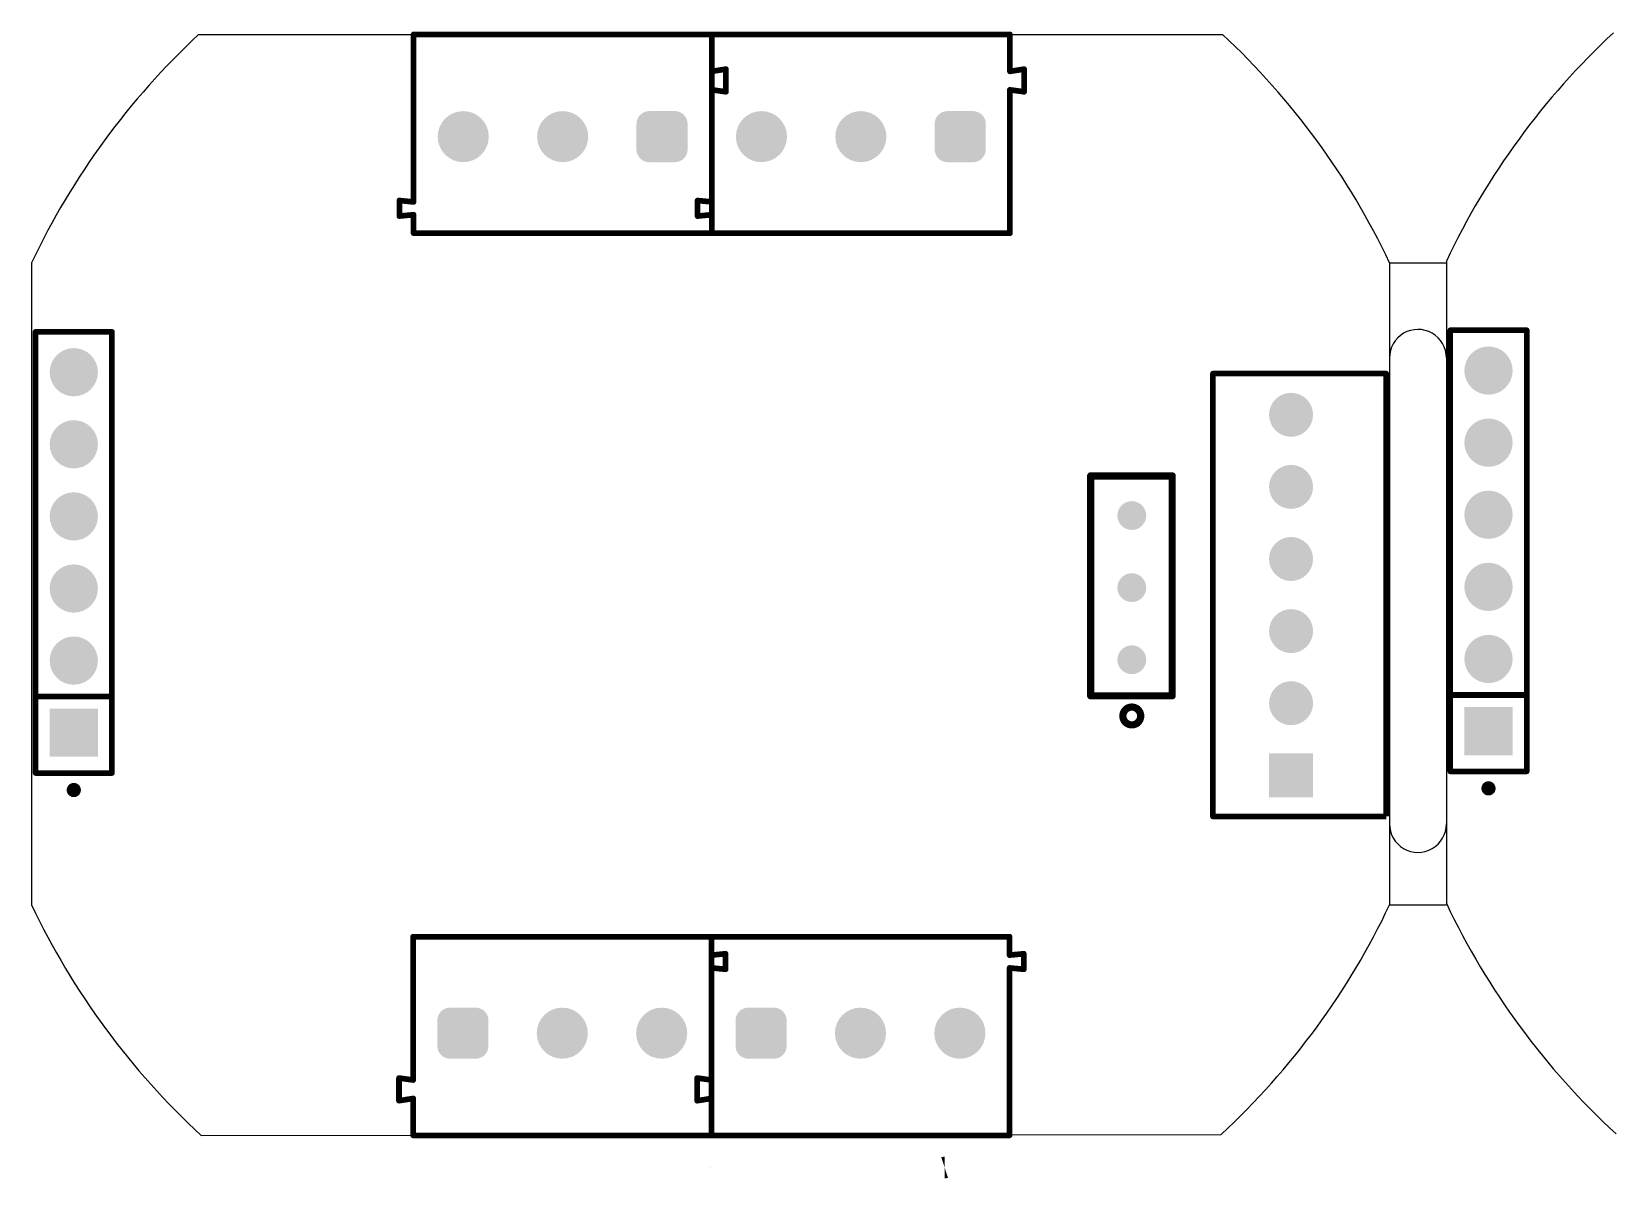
# Model space of a CAD drawing. Header units: millimetres. Extents: x 61.9 to 159.6, y 49.5 to 90.
# Drawn here: x 61.9 to 117.6, y 49.5 to 89.9 of the extents above; entities that cross this region are included whole.
import ezdxf

# ---------------------------------------------------------------- set-up
doc = ezdxf.new("R2010")
doc.units = ezdxf.units.MM
for name, color, linetype in [('BottomOverlay', 54, 'Continuous'), ('Mechanical1', 6, 'Continuous'), ('PadHoleLayer', 156, 'Continuous'), ('TopOverlay', 2, 'Continuous')]:
    doc.layers.add(name, color=color, linetype=linetype)

# ---------------------------------------------------------------- blocks, each defined once
blk = doc.blocks.new('3_2_54_C______________3')
at = {"layer": 'PadHoleLayer'}
h = blk.add_hatch(color=156, dxfattribs=at)
edge = h.paths.add_edge_path()
edge.add_arc((-3.302, 2.793999999999999), 0.508, 0, 360)
h = blk.add_hatch(color=156, dxfattribs=at)
edge = h.paths.add_edge_path()
edge.add_arc((-0.762, 2.793999999999999), 0.508, 0, 360)
h = blk.add_hatch(color=156, dxfattribs=at)
edge = h.paths.add_edge_path()
edge.add_arc((1.778, 2.793999999999999), 0.508, 0, 360)
at = {"layer": 'BottomOverlay', "const_width": 0.254}
for points in [[(-4.571999999999999, 4.241799999999999), (3.174999999999999, 4.241799999999999)], [(-4.571999999999999, 4.241799999999999), (-4.571999999999999, 1.371599999999999)], [(3.174999999999999, 4.241799999999999), (3.174999999999999, 1.371599999999999)], [(-4.571999999999999, 1.371599999999999), (3.174999999999999, 1.371599999999999)]]:
    blk.add_lwpolyline(points, dxfattribs=at)
at = {"layer": 'BottomOverlay', "const_width": 0.127}
for points in [[(-4.6355, 4.241799999999999, 1), (-4.508499999999999, 4.241799999999999, 1)], [(-4.6355, 4.241799999999999, 1), (-4.508499999999999, 4.241799999999999, 1)], [(3.111499999999999, 4.241799999999999, 1), (3.2385, 4.241799999999999, 1)], [(3.111499999999999, 4.241799999999999, 1), (3.2385, 4.241799999999999, 1)], [(-4.6355, 1.371599999999999, 1), (-4.508499999999999, 1.371599999999999, 1)], [(-4.6355, 1.371599999999999, 1), (-4.508499999999999, 1.371599999999999, 1)], [(3.111499999999999, 1.371599999999999, 1), (3.2385, 1.371599999999999, 1)], [(3.111499999999999, 1.371599999999999, 1), (3.2385, 1.371599999999999, 1)]]:
    blk.add_lwpolyline(points, format="xyb", close=True, dxfattribs=at)
at = {"layer": 'TopOverlay', "const_width": 0.254}
for points in [[(-4.571999999999999, 4.241799999999999), (3.174999999999999, 4.241799999999999)], [(-4.571999999999999, 4.241799999999999), (-4.571999999999999, 1.371599999999999)], [(3.174999999999999, 4.241799999999999), (3.174999999999999, 1.371599999999999)], [(-4.571999999999999, 1.371599999999999), (3.174999999999999, 1.371599999999999)]]:
    blk.add_lwpolyline(points, dxfattribs=at)
at = {"layer": 'TopOverlay'}
for points, const_width in [([(-4.6355, 4.241799999999999, 1), (-4.508499999999999, 4.241799999999999, 1)], 0.127), ([(-4.6355, 4.241799999999999, 1), (-4.508499999999999, 4.241799999999999, 1)], 0.127), ([(3.111499999999999, 4.241799999999999, 1), (3.2385, 4.241799999999999, 1)], 0.127), ([(3.111499999999999, 4.241799999999999, 1), (3.2385, 4.241799999999999, 1)], 0.127), ([(-4.969019779999999, 2.793999999999999, 1), (-5.597380219999999, 2.793999999999999, 1)], 0.254), ([(-5.660880219999999, 2.793999999999999, 1), (-5.533880219999998, 2.793999999999999, 1)], 0.127), ([(-5.032519779999998, 2.793999999999999, 1), (-4.905519779999999, 2.793999999999999, 1)], 0.127), ([(-4.6355, 1.371599999999999, 1), (-4.508499999999999, 1.371599999999999, 1)], 0.127), ([(-4.6355, 1.371599999999999, 1), (-4.508499999999999, 1.371599999999999, 1)], 0.127), ([(3.111499999999999, 1.371599999999999, 1), (3.2385, 1.371599999999999, 1)], 0.127), ([(3.111499999999999, 1.371599999999999, 1), (3.2385, 1.371599999999999, 1)], 0.127)]:
    blk.add_lwpolyline(points, format="xyb", close=True, dxfattribs=dict(at, const_width=const_width))

msp = doc.modelspace()

# ---------------------------------------------------------------- hatches: boundary and pattern name
at = {"layer": 'TopOverlay'}
h = msp.add_hatch(color=2, dxfattribs=at)
edge = h.paths.add_edge_path()
edge.add_arc((77.12498184314987, 86.23500367628277), 0.8999981999999999, 0, 360)
h = msp.add_hatch(color=2, dxfattribs=at)
edge = h.paths.add_edge_path()
edge.add_arc((80.62494944314986, 86.23500367628277), 0.8999981999999999, 0, 360)
h = msp.add_hatch(color=2, dxfattribs=at)
edge = h.paths.add_edge_path()
edge.add_arc((84.57496821314987, 85.78500330628277), 0.4499991, 270, 360)
edge.add_line((85.02496731314986, 85.78500330628277), (85.02496731314986, 86.68500404628277))
edge.add_arc((84.57496821314987, 86.68500404628277), 0.4499991, 0, 90)
edge.add_line((84.57496821314987, 87.13500314628277), (83.67496747314989, 87.13500314628277))
edge.add_arc((83.67496747314986, 86.68500404628277), 0.4499991, 90, 180.0000000000008)
edge.add_line((83.22496837314989, 86.68500404628277), (83.22496837314989, 85.78500330628277))
edge.add_arc((83.67496747314986, 85.78500330628277), 0.4499991, 180, 270)
edge.add_line((83.67496747314986, 85.33500420628278), (84.57496821314986, 85.33500420628278))
h = msp.add_hatch(color=2, dxfattribs=at)
edge = h.paths.add_edge_path()
edge.add_arc((87.62493544314987, 86.23500367628277), 0.8999981999999999, 0, 360)
h = msp.add_hatch(color=2, dxfattribs=at)
edge = h.paths.add_edge_path()
edge.add_arc((91.12495384314987, 86.23500367628277), 0.8999981999999999, 0, 360)
h = msp.add_hatch(color=2, dxfattribs=at)
edge = h.paths.add_edge_path()
edge.add_arc((95.07497261314984, 85.78500330628277), 0.4499991, 270, 360)
edge.add_line((95.52497171314987, 85.78500330628277), (95.52497171314987, 86.68500404628277))
edge.add_arc((95.07497261314984, 86.68500404628277), 0.4499991, 0, 90)
edge.add_line((95.07497261314984, 87.13500314628277), (94.17497187314991, 87.13500314628277))
edge.add_arc((94.17497187314991, 86.68500404628277), 0.4499991, 90, 180.0000000000008)
edge.add_line((93.72497277314989, 86.68500404628277), (93.72497277314989, 85.78500330628277))
edge.add_arc((94.17497187314991, 85.78500330628277), 0.4499991, 180, 270)
edge.add_line((94.17497187314991, 85.33500420628278), (95.07497261314984, 85.33500420628278))
h = msp.add_hatch(color=2, dxfattribs=at)
edge = h.paths.add_edge_path()
edge.add_arc((77.12498184314987, 86.23500367628277), 0.5999988, 0, 360)
h = msp.add_hatch(color=2, dxfattribs=at)
edge = h.paths.add_edge_path()
edge.add_arc((80.62494944314986, 86.23500367628277), 0.5999988, 0, 360)
h = msp.add_hatch(color=2, dxfattribs=at)
edge = h.paths.add_edge_path()
edge.add_arc((84.12496784314988, 86.23500367628277), 0.5999988, 0, 360)
h = msp.add_hatch(color=2, dxfattribs=at)
edge = h.paths.add_edge_path()
edge.add_arc((87.62493544314987, 86.23500367628277), 0.5999988, 0, 360)
h = msp.add_hatch(color=2, dxfattribs=at)
edge = h.paths.add_edge_path()
edge.add_arc((91.12495384314987, 86.23500367628277), 0.5999988, 0, 360)
h = msp.add_hatch(color=2, dxfattribs=at)
edge = h.paths.add_edge_path()
edge.add_arc((94.6249722431499, 86.23500367628277), 0.5999988, 0, 360)
h = msp.add_hatch(color=256, dxfattribs=at)
edge = h.paths.add_edge_path()
edge.add_arc((63.41112851980382, 77.9352123285298), 0.8499983, 0, 360)
h = msp.add_hatch(color=256, dxfattribs=at)
edge = h.paths.add_edge_path()
edge.add_arc((113.2265158710218, 77.9933636491588), 0.8499983, 0, 360)
h = msp.add_hatch(color=256, dxfattribs=at)
edge = h.paths.add_edge_path()
edge.add_arc((113.2265158710218, 77.9933636491588), 0.5499989000000002, 0, 360)
h = msp.add_hatch(color=256, dxfattribs=at)
edge = h.paths.add_edge_path()
edge.add_arc((63.41112851980382, 77.9352123285298), 0.5499989000000002, 0, 360)
h = msp.add_hatch(color=256, dxfattribs=at)
edge = h.paths.add_edge_path()
edge.add_arc((106.2740815406915, 76.4351823085298), 0.77499972, 0, 360)
h = msp.add_hatch(color=256, dxfattribs=at)
edge = h.paths.add_edge_path()
edge.add_arc((106.2740815406915, 76.4351823085298), 0.4999990000000001, 0, 360)
h = msp.add_hatch(color=256, dxfattribs=at)
edge = h.paths.add_edge_path()
edge.add_arc((63.41112851980382, 75.3952123285298), 0.8499983, 0, 360)
h = msp.add_hatch(color=256, dxfattribs=at)
edge = h.paths.add_edge_path()
edge.add_arc((63.41112851980382, 75.3952123285298), 0.5499989000000002, 0, 360)
h = msp.add_hatch(color=256, dxfattribs=at)
edge = h.paths.add_edge_path()
edge.add_arc((113.2265158710218, 75.4533636491588), 0.8499983, 0, 360)
h = msp.add_hatch(color=256, dxfattribs=at)
edge = h.paths.add_edge_path()
edge.add_arc((113.2265158710218, 75.4533636491588), 0.5499989000000002, 0, 360)
h = msp.add_hatch(color=256, dxfattribs=at)
edge = h.paths.add_edge_path()
edge.add_arc((106.2740815406915, 73.8951823085298), 0.77499972, 0, 360)
h = msp.add_hatch(color=256, dxfattribs=at)
edge = h.paths.add_edge_path()
edge.add_arc((106.2740815406915, 73.8951823085298), 0.4999990000000001, 0, 360)
h = msp.add_hatch(color=256, dxfattribs=at)
edge = h.paths.add_edge_path()
edge.add_arc((63.41112851980382, 72.8552123285298), 0.8499983, 0, 360)
h = msp.add_hatch(color=256, dxfattribs=at)
edge = h.paths.add_edge_path()
edge.add_arc((113.2265158710218, 72.91336364915881), 0.8499983, 0, 360)
h = msp.add_hatch(color=256, dxfattribs=at)
edge = h.paths.add_edge_path()
edge.add_arc((63.41112851980382, 72.8552123285298), 0.5499989000000002, 0, 360)
h = msp.add_hatch(color=256, dxfattribs=at)
edge = h.paths.add_edge_path()
edge.add_arc((113.2265158710218, 72.91336364915881), 0.5499989000000002, 0, 360)
h = msp.add_hatch(color=256, dxfattribs=at)
edge = h.paths.add_edge_path()
edge.add_arc((106.2740815406915, 71.3551823085298), 0.77499972, 0, 360)
h = msp.add_hatch(color=256, dxfattribs=at)
edge = h.paths.add_edge_path()
edge.add_arc((106.2740815406915, 71.3551823085298), 0.4999990000000001, 0, 360)
h = msp.add_hatch(color=256, dxfattribs=at)
edge = h.paths.add_edge_path()
edge.add_arc((63.41112851980382, 70.3152123285298), 0.8499983, 0, 360)
h = msp.add_hatch(color=256, dxfattribs=at)
edge = h.paths.add_edge_path()
edge.add_arc((63.41112851980382, 70.3152123285298), 0.5499989000000002, 0, 360)
h = msp.add_hatch(color=256, dxfattribs=at)
edge = h.paths.add_edge_path()
edge.add_arc((113.2265158710218, 70.3733636491588), 0.8499983, 0, 360)
h = msp.add_hatch(color=256, dxfattribs=at)
edge = h.paths.add_edge_path()
edge.add_arc((113.2265158710218, 70.3733636491588), 0.5499989000000002, 0, 360)
h = msp.add_hatch(color=256, dxfattribs=at)
edge = h.paths.add_edge_path()
edge.add_arc((106.2740815406915, 68.8151823085298), 0.77499972, 0, 360)
h = msp.add_hatch(color=256, dxfattribs=at)
edge = h.paths.add_edge_path()
edge.add_arc((106.2740815406915, 68.8151823085298), 0.4999990000000001, 0, 360)
h = msp.add_hatch(color=256, dxfattribs=at)
edge = h.paths.add_edge_path()
edge.add_arc((63.41112851980382, 67.7752123285298), 0.8499983, 0, 360)
h = msp.add_hatch(color=256, dxfattribs=at)
edge = h.paths.add_edge_path()
edge.add_arc((113.2265158710218, 67.83336364915881), 0.8499983, 0, 360)
h = msp.add_hatch(color=256, dxfattribs=at)
edge = h.paths.add_edge_path()
edge.add_arc((63.41112851980382, 67.7752123285298), 0.5499989000000002, 0, 360)
h = msp.add_hatch(color=256, dxfattribs=at)
edge = h.paths.add_edge_path()
edge.add_arc((113.2265158710218, 67.83336364915881), 0.5499989000000002, 0, 360)
h = msp.add_hatch(color=256, dxfattribs=at)
edge = h.paths.add_edge_path()
edge.add_arc((106.2740815406915, 66.27518230852979), 0.77499972, 0, 360)
h = msp.add_hatch(color=256, dxfattribs=at)
edge = h.paths.add_edge_path()
edge.add_arc((106.2740815406915, 66.27518230852979), 0.4999990000000001, 0, 360)
for points in [[(62.56112894980383, 64.3852127585298), (62.56112894980383, 66.08521189852979), (64.26112808980383, 66.08521189852979), (64.26112808980383, 64.3852127585298)], [(112.3765163010218, 64.44336407915881), (112.3765163010218, 66.1433632191588), (114.0765154410218, 66.1433632191588), (114.0765154410218, 64.44336407915881)], [(105.4990818206914, 62.9601825885298), (105.4990818206914, 64.5101820285298), (107.0490812606915, 64.5101820285298), (107.0490812606915, 62.9601825885298)]]:
    msp.add_hatch(color=256, dxfattribs=at).paths.add_polyline_path(points)
h = msp.add_hatch(color=256, dxfattribs=at)
edge = h.paths.add_edge_path()
edge.add_arc((63.41112851980382, 65.2352123285298), 0.5499989000000002, 0, 360)
h = msp.add_hatch(color=256, dxfattribs=at)
edge = h.paths.add_edge_path()
edge.add_arc((113.2265158710218, 65.2933636491588), 0.5499989000000002, 0, 360)
h = msp.add_hatch(color=256, dxfattribs=at)
edge = h.paths.add_edge_path()
edge.add_arc((106.2740815406915, 63.7351823085298), 0.4999990000000001, 0, 360)
h = msp.add_hatch(color=2, dxfattribs=at)
edge = h.paths.add_edge_path()
edge.add_arc((76.66238375058921, 55.0987134591095), 0.4499991, 90, 180)
edge.add_line((76.2123846505892, 55.0987134591095), (76.2123846505892, 54.19871271910949))
edge.add_arc((76.66238375058921, 54.19871271910949), 0.4499991, 180, 270)
edge.add_line((76.66238375058921, 53.74871361910949), (77.56238449058921, 53.74871361910949))
edge.add_arc((77.56238449058921, 54.19871271910949), 0.4499991, 270, 360)
edge.add_line((78.0123835905892, 54.19871271910949), (78.0123835905892, 55.09871345910949))
edge.add_arc((77.56238449058921, 55.0987134591095), 0.4499991, 0, 90)
edge.add_line((77.56238449058921, 55.54871255910949), (76.66238375058921, 55.54871255910949))
h = msp.add_hatch(color=2, dxfattribs=at)
edge = h.paths.add_edge_path()
edge.add_arc((77.11238412058921, 54.64871308910949), 0.5999988, 0, 360)
h = msp.add_hatch(color=2, dxfattribs=at)
edge = h.paths.add_edge_path()
edge.add_arc((80.61235172058919, 54.64871308910949), 0.8999981999999999, 0, 360)
h = msp.add_hatch(color=2, dxfattribs=at)
edge = h.paths.add_edge_path()
edge.add_arc((80.61235172058919, 54.64871308910949), 0.5999988, 0, 360)
h = msp.add_hatch(color=2, dxfattribs=at)
edge = h.paths.add_edge_path()
edge.add_arc((84.11237012058922, 54.64871308910949), 0.8999981999999999, 0, 360)
h = msp.add_hatch(color=2, dxfattribs=at)
edge = h.paths.add_edge_path()
edge.add_arc((84.11237012058922, 54.64871308910949), 0.5999988, 0, 360)
h = msp.add_hatch(color=2, dxfattribs=at)
edge = h.paths.add_edge_path()
edge.add_arc((87.16233735058918, 55.09876425910949), 0.4499991, 90, 180)
edge.add_line((86.71233825058918, 55.09876425910949), (86.71233825058918, 54.19876351910949))
edge.add_arc((87.16233735058918, 54.19876351910949), 0.4499991, 180, 270)
edge.add_line((87.16233735058918, 53.74876441910949), (88.06233809058921, 53.74876441910949))
edge.add_arc((88.06233809058921, 54.19876351910949), 0.4499991, 270, 360.0000000000002)
edge.add_line((88.51233719058916, 54.19876351910949), (88.51233719058916, 55.09876425910949))
edge.add_arc((88.06233809058921, 55.09876425910949), 0.4499991, 0, 90.0000000000016)
edge.add_line((88.06233809058921, 55.54876335910949), (87.16233735058918, 55.54876335910949))
h = msp.add_hatch(color=2, dxfattribs=at)
edge = h.paths.add_edge_path()
edge.add_arc((87.6123377205892, 54.64876388910949), 0.5999988, 0, 360)
h = msp.add_hatch(color=2, dxfattribs=at)
edge = h.paths.add_edge_path()
edge.add_arc((91.11235612058917, 54.64876388910949), 0.8999981999999999, 0, 360)
h = msp.add_hatch(color=2, dxfattribs=at)
edge = h.paths.add_edge_path()
edge.add_arc((91.11235612058917, 54.64876388910949), 0.5999988, 0, 360)
h = msp.add_hatch(color=2, dxfattribs=at)
edge = h.paths.add_edge_path()
edge.add_arc((94.61237452058924, 54.64876388910949), 0.8999981999999999, 0, 360)
h = msp.add_hatch(color=2, dxfattribs=at)
edge = h.paths.add_edge_path()
edge.add_arc((94.61237452058924, 54.64876388910949), 0.5999988, 0, 360)

# ---------------------------------------------------------------- linework, layer by layer
for points in [[(67.80781592338612, 89.83473410766607), (103.8594619358145, 89.83598409109374)], [(61.9265983270791, 81.79242014159303), (61.9265983270791, 59.16890960314415)], [(109.7420216648509, 81.79242014159301), (109.7420216648509, 59.16890960314415)], [(109.7420216648509, 81.79242014159301), (111.7419856782971, 81.79242014159301)], [(111.7419856782971, 81.85057146222204), (111.7419856782971, 59.22706092377316)], [(109.7420216648509, 78.45125687796614), (109.7420216648509, 59.168909603144)], [(111.7419856782971, 78.442773257707), (111.7419856782971, 62.01991297486607)], [(109.7420216648509, 59.16890960314397), (111.7419856782971, 59.16890960314397)], [(67.90132262366379, 51.03992290046083), (103.8130929204812, 51.08226676668637)]]:
    msp.add_lwpolyline(points)
for centre, radius, start, end in [((85.83430999596504, 70.48066487236858), 26.44871423176204, 132.9659884541522, 154.6791776195133), ((85.83430999596504, 70.48066487236858), 26.44871423176204, 25.32082238048669, 47.03798466678767), ((135.649697347183, 70.53881619299759), 26.44871423176204, 132.9659884541522, 154.6791776195133), ((110.7419856782971, 78.442773257707), 1, 0, 180.486081466377), ((110.7419856782971, 62.01991297486607), 1, 179.5139185338151, 0), ((85.83430999596504, 70.48066487236858), 26.44871423176204, 205.3208223804863, 227.3102097662063), ((85.83430999596504, 70.48066487236858), 26.44871423176204, 312.8249060288993, 334.6791776195133), ((135.649697347183, 70.53881619299759), 26.44871423176204, 205.3208223804863, 227.3102097662063)]:
    msp.add_arc(centre, radius, start, end)
at = {"layer": 'Mechanical1'}
for points in [[(67.80781592338612, 89.83473410766607), (103.8594619358145, 89.83598409109374)], [(61.9265983270791, 81.79242014159303), (61.9265983270791, 59.16890960314415)], [(109.7420216648509, 81.79242014159301), (109.7420216648509, 59.16890960314415)], [(109.7420216648509, 81.79242014159301), (111.7419856782971, 81.79242014159301)], [(111.7419856782971, 81.85057146222204), (111.7419856782971, 59.22706092377316)], [(109.7420216648509, 78.45125687796614), (109.7420216648509, 59.168909603144)], [(111.7419856782971, 78.442773257707), (111.7419856782971, 62.01991297486607)], [(109.7420216648509, 59.16890960314397), (111.7419856782971, 59.16890960314397)], [(67.90132262366379, 51.03992290046083), (103.8130929204812, 51.08226676668637)]]:
    msp.add_lwpolyline(points, dxfattribs=at)
for centre, radius, start, end in [((85.83430999596504, 70.48066487236858), 26.44871423176204, 132.9659884541516, 154.6791776195133), ((85.83430999596504, 70.48066487236858), 26.44871423176204, 25.32082238048669, 47.03798466678767), ((135.649697347183, 70.53881619299759), 26.44871423176204, 132.9659884541516, 154.6791776195133), ((110.7419856782971, 78.442773257707), 1, 0, 180.486081466377), ((110.7419856782971, 62.01991297486607), 1, 179.5139185338151, 0), ((85.83430999596504, 70.48066487236858), 26.44871423176204, 205.3208223804863, 227.3102097662063), ((85.83430999596504, 70.48066487236858), 26.44871423176204, 312.8249060288993, 334.6791776195133), ((135.649697347183, 70.53881619299759), 26.44871423176204, 205.3208223804863, 227.3102097662063)]:
    msp.add_arc(centre, radius, start, end, dxfattribs=at)
at = {"layer": 'TopOverlay', "color": 2, "const_width": 0.1999996}
for points in [[(75.37497264314985, 89.83499647628275), (85.87497704314984, 89.83499647628275)], [(75.37497264314985, 83.93498287628279), (75.37497264314985, 89.83499647628275)], [(85.87497704314984, 83.93498287628279), (85.87497704314984, 89.83499647628275)], [(85.87497704314984, 89.83499647628275), (96.37498144314989, 89.83499647628275)], [(85.87497704314984, 88.53497367628277), (85.87497704314984, 89.83499647628275)], [(96.37498144314989, 88.53497367628277), (96.37498144314989, 89.83499647628275)], [(85.87497704314984, 88.53497367628277), (86.37495064314987, 88.61325647628277)], [(86.37495064314987, 87.81498527628277), (86.37495064314987, 88.61325647628277)], [(96.37498144314989, 88.53497367628277), (96.8749550431499, 88.61325647628277)], [(96.8749550431499, 87.81498527628277), (96.8749550431499, 88.61325647628277)], [(85.87365624314987, 87.88453047628278), (86.37495064314987, 87.81498527628277)], [(85.87497704314984, 82.83495967628278), (85.87497704314984, 87.88493687628278)], [(96.37366064314988, 87.88453047628278), (96.8749550431499, 87.81498527628277)], [(96.37498144314989, 82.83495967628278), (96.37498144314989, 87.88493687628278)], [(74.87484664314988, 83.9840048762828), (75.37497264314985, 83.93498287628279)], [(74.87484664314988, 83.43592367628277), (75.37497264314985, 83.48494567628278)], [(74.87494824314987, 83.43495847628279), (74.87494824314987, 83.98497007628279)], [(75.37497264314985, 82.83495967628278), (75.37497264314985, 83.48494567628278)], [(85.37485104314985, 83.9840048762828), (85.87497704314984, 83.93498287628279)], [(85.37485104314985, 83.43592367628277), (85.87497704314984, 83.48494567628278)], [(85.37495264314987, 83.43495847628279), (85.37495264314987, 83.98497007628279)], [(85.87497704314984, 82.83495967628278), (85.87497704314984, 83.48494567628278)], [(75.37497264314985, 82.83495967628278), (85.87497704314984, 82.83495967628278)], [(85.87497704314984, 82.83495967628278), (96.37498144314989, 82.83495967628278)], [(75.36237492058922, 58.04875708910948), (85.86237932058916, 58.04875708910948)], [(75.36237492058922, 52.99877988910949), (75.36237492058922, 58.04875708910948)], [(85.86237932058916, 52.99877988910949), (85.86237932058916, 58.04875708910948)], [(85.86237932058916, 58.04875708910948), (96.36233292058918, 58.04875708910948)], [(85.86237932058916, 57.39877108910949), (85.86237932058916, 58.04875708910948)], [(96.36233292058918, 57.39877108910949), (96.36233292058918, 58.04875708910948)], [(85.86237932058916, 57.39877108910949), (86.3624545205892, 57.44779308910949)], [(86.36235292058922, 56.89874668910949), (86.36235292058922, 57.44875828910949)], [(96.36233292058918, 57.39877108910949), (96.86245892058923, 57.44779308910949)], [(96.86235732058918, 56.89874668910949), (96.86235732058918, 57.44875828910949)], [(85.86237932058916, 51.0487202891095), (85.86237932058916, 56.94873388910949)], [(85.86237932058916, 56.94873388910949), (86.3624545205892, 56.89971188910949)], [(96.36233292058918, 56.94873388910949), (96.86245892058923, 56.89971188910949)], [(96.36233292058918, 51.04877108910949), (96.36233292058918, 56.94873388910949)], [(74.86235052058922, 52.27046028910949), (74.86235052058922, 53.06873148910949)], [(74.86235052058922, 53.06873148910949), (75.3636449205892, 52.99918628910949)], [(85.36235492058918, 53.06873148910949), (85.86364932058922, 52.99918628910949)], [(85.36235492058918, 52.27046028910949), (85.36235492058918, 53.06873148910949)], [(74.86235052058922, 52.27046028910949), (75.36237492058922, 52.34874308910949)], [(75.36237492058922, 51.0487202891095), (75.36237492058922, 52.34874308910949)], [(85.36235492058918, 52.27046028910949), (85.86237932058916, 52.34874308910949)], [(85.86237932058916, 51.04877108910949), (85.86237932058916, 52.34874308910949)], [(75.36237492058922, 51.0487202891095), (85.86237932058916, 51.0487202891095)], [(85.86237932058916, 51.04877108910949), (96.36233292058918, 51.04877108910949)]]:
    msp.add_lwpolyline(points, dxfattribs=at)
at = {"layer": 'TopOverlay', "color": 2}
for points, const_width in [([(75.32497274314986, 89.83499647628275, 1), (75.42497254314989, 89.83499647628275, 1)], 0.0999998), ([(75.32497274314986, 89.83499647628275, 1), (75.42497254314989, 89.83499647628275, 1)], 0.0999998), ([(85.82497714314987, 89.83499647628275, 1), (85.92497694314984, 89.83499647628275, 1)], 0.0999998), ([(85.82497714314987, 89.83499647628275, 1), (85.92497694314984, 89.83499647628275, 1)], 0.0999998), ([(85.82497714314987, 89.83499647628275, 1), (85.92497694314984, 89.83499647628275, 1)], 0.0999998), ([(85.82497714314987, 89.83499647628275, 1), (85.92497694314984, 89.83499647628275, 1)], 0.0999998), ([(96.32498154314987, 89.83499647628275, 1), (96.4249813431499, 89.83499647628275, 1)], 0.0999998), ([(96.32498154314987, 89.83499647628275, 1), (96.4249813431499, 89.83499647628275, 1)], 0.0999998), ([(85.82497714314987, 88.53497367628277, 1), (85.92497694314984, 88.53497367628277, 1)], 0.0999998), ([(85.82497714314987, 88.53497367628277, 1), (85.92497694314984, 88.53497367628277, 1)], 0.0999998), ([(86.32495074314986, 88.61325647628277, 1), (86.42495054314986, 88.61325647628277, 1)], 0.0999998), ([(86.32495074314986, 88.61325647628277, 1), (86.42495054314986, 88.61325647628277, 1)], 0.0999998), ([(96.32498154314987, 88.53497367628277, 1), (96.4249813431499, 88.53497367628277, 1)], 0.0999998), ([(96.32498154314987, 88.53497367628277, 1), (96.4249813431499, 88.53497367628277, 1)], 0.0999998), ([(96.82495514314991, 88.61325647628277, 1), (96.92495494314988, 88.61325647628277, 1)], 0.0999998), ([(96.82495514314991, 88.61325647628277, 1), (96.92495494314988, 88.61325647628277, 1)], 0.0999998), ([(85.82365634314986, 87.88453047628278, 1), (85.92365614314986, 87.88453047628278, 1)], 0.0999998), ([(85.82497714314987, 87.88493687628278, 1), (85.92497694314984, 87.88493687628278, 1)], 0.0999998), ([(86.32495074314986, 87.81498527628277, 1), (86.42495054314986, 87.81498527628277, 1)], 0.0999998), ([(86.32495074314986, 87.81498527628277, 1), (86.42495054314986, 87.81498527628277, 1)], 0.0999998), ([(96.3236607431499, 87.88453047628278, 1), (96.42366054314988, 87.88453047628278, 1)], 0.0999998), ([(96.32498154314987, 87.88493687628278, 1), (96.4249813431499, 87.88493687628278, 1)], 0.0999998), ([(96.82495514314991, 87.81498527628277, 1), (96.92495494314988, 87.81498527628277, 1)], 0.0999998), ([(96.82495514314991, 87.81498527628277, 1), (96.92495494314988, 87.81498527628277, 1)], 0.0999998), ([(74.82484674314986, 83.9840048762828, 1), (74.92484654314987, 83.9840048762828, 1)], 0.0999998), ([(74.82494834314986, 83.98497007628279, 1), (74.92494814314983, 83.98497007628279, 1)], 0.0999998), ([(75.32497274314986, 83.93498287628279, 1), (75.42497254314989, 83.93498287628279, 1)], 0.0999998), ([(75.32497274314986, 83.93498287628279, 1), (75.42497254314989, 83.93498287628279, 1)], 0.0999998), ([(75.32497274314986, 83.48494567628278, 1), (75.42497254314989, 83.48494567628278, 1)], 0.0999998), ([(75.32497274314986, 83.48494567628278, 1), (75.42497254314989, 83.48494567628278, 1)], 0.0999998), ([(85.32485114314986, 83.9840048762828, 1), (85.42485094314986, 83.9840048762828, 1)], 0.0999998), ([(85.32495274314986, 83.98497007628279, 1), (85.42495254314986, 83.98497007628279, 1)], 0.0999998), ([(85.82497714314987, 83.93498287628279, 1), (85.92497694314984, 83.93498287628279, 1)], 0.0999998), ([(85.82497714314987, 83.93498287628279, 1), (85.92497694314984, 83.93498287628279, 1)], 0.0999998), ([(85.82497714314987, 83.48494567628278, 1), (85.92497694314984, 83.48494567628278, 1)], 0.0999998), ([(85.82497714314987, 83.48494567628278, 1), (85.92497694314984, 83.48494567628278, 1)], 0.0999998), ([(74.82484674314986, 83.43592367628277, 1), (74.92484654314987, 83.43592367628277, 1)], 0.0999998), ([(74.82494834314986, 83.43495847628279, 1), (74.92494814314983, 83.43495847628279, 1)], 0.0999998), ([(85.32485114314986, 83.43592367628277, 1), (85.42485094314986, 83.43592367628277, 1)], 0.0999998), ([(85.32495274314986, 83.43495847628279, 1), (85.42495254314986, 83.43495847628279, 1)], 0.0999998), ([(75.32497274314986, 82.83495967628278, 1), (75.42497254314989, 82.83495967628278, 1)], 0.0999998), ([(75.32497274314986, 82.83495967628278, 1), (75.42497254314989, 82.83495967628278, 1)], 0.0999998), ([(85.82497714314987, 82.83495967628278, 1), (85.92497694314984, 82.83495967628278, 1)], 0.0999998), ([(85.82497714314987, 82.83495967628278, 1), (85.92497694314984, 82.83495967628278, 1)], 0.0999998), ([(85.82497714314987, 82.83495967628278, 1), (85.92497694314984, 82.83495967628278, 1)], 0.0999998), ([(85.82497714314987, 82.83495967628278, 1), (85.92497694314984, 82.83495967628278, 1)], 0.0999998), ([(96.32498154314987, 82.83495967628278, 1), (96.4249813431499, 82.83495967628278, 1)], 0.0999998), ([(96.32498154314987, 82.83495967628278, 1), (96.4249813431499, 82.83495967628278, 1)], 0.0999998), ([(75.31237502058923, 58.04875708910948, 1), (75.4123748205892, 58.04875708910948, 1)], 0.0999998), ([(75.31237502058923, 58.04875708910948, 1), (75.4123748205892, 58.04875708910948, 1)], 0.0999998), ([(85.81237942058922, 58.04875708910948, 1), (85.91237922058917, 58.04875708910948, 1)], 0.0999998), ([(85.81237942058922, 58.04875708910948, 1), (85.91237922058917, 58.04875708910948, 1)], 0.0999998), ([(85.81237942058922, 58.04875708910948, 1), (85.91237922058917, 58.04875708910948, 1)], 0.0999998), ([(85.81237942058922, 58.04875708910948, 1), (85.91237922058917, 58.04875708910948, 1)], 0.0999998), ([(96.31233302058916, 58.04875708910948, 1), (96.41233282058923, 58.04875708910948, 1)], 0.0999998), ([(96.31233302058916, 58.04875708910948, 1), (96.41233282058923, 58.04875708910948, 1)], 0.0999998), ([(85.81237942058922, 57.39877108910949, 1), (85.91237922058917, 57.39877108910949, 1)], 0.0999998), ([(85.81237942058922, 57.39877108910949, 1), (85.91237922058917, 57.39877108910949, 1)], 0.0999998), ([(86.3123530205892, 57.44875828910949, 1), (86.4123528205892, 57.44875828910949, 1)], 0.0999998), ([(86.31245462058918, 57.44779308910949, 1), (86.4124544205892, 57.44779308910949, 1)], 0.0999998), ([(96.31233302058916, 57.39877108910949, 1), (96.41233282058923, 57.39877108910949, 1)], 0.0999998), ([(96.31233302058916, 57.39877108910949, 1), (96.41233282058923, 57.39877108910949, 1)], 0.0999998), ([(96.81235742058917, 57.44875828910949, 1), (96.91235722058923, 57.44875828910949, 1)], 0.0999998), ([(96.81245902058924, 57.44779308910949, 1), (96.91245882058922, 57.44779308910949, 1)], 0.0999998), ([(85.81237942058922, 56.94873388910949, 1), (85.91237922058917, 56.94873388910949, 1)], 0.0999998), ([(85.81237942058922, 56.94873388910949, 1), (85.91237922058917, 56.94873388910949, 1)], 0.0999998), ([(86.3123530205892, 56.89874668910949, 1), (86.4123528205892, 56.89874668910949, 1)], 0.0999998), ([(86.31245462058918, 56.89971188910949, 1), (86.4124544205892, 56.89971188910949, 1)], 0.0999998), ([(96.31233302058916, 56.94873388910949, 1), (96.41233282058923, 56.94873388910949, 1)], 0.0999998), ([(96.31233302058916, 56.94873388910949, 1), (96.41233282058923, 56.94873388910949, 1)], 0.0999998), ([(96.81235742058917, 56.89874668910949, 1), (96.91235722058923, 56.89874668910949, 1)], 0.0999998), ([(96.81245902058924, 56.89971188910949, 1), (96.91245882058922, 56.89971188910949, 1)], 0.0999998), ([(74.81235062058923, 53.06873148910949, 1), (74.9123504205892, 53.06873148910949, 1)], 0.0999998), ([(74.81235062058923, 53.06873148910949, 1), (74.9123504205892, 53.06873148910949, 1)], 0.0999998), ([(75.31237502058923, 52.99877988910949, 1), (75.4123748205892, 52.99877988910949, 1)], 0.0999998), ([(75.3136450205892, 52.99918628910949, 1), (75.41364482058921, 52.99918628910949, 1)], 0.0999998), ([(85.31235502058922, 53.06873148910949, 1), (85.41235482058917, 53.06873148910949, 1)], 0.0999998), ([(85.31235502058922, 53.06873148910949, 1), (85.41235482058917, 53.06873148910949, 1)], 0.0999998), ([(85.81237942058922, 52.99877988910949, 1), (85.91237922058917, 52.99877988910949, 1)], 0.0999998), ([(85.8136494205892, 52.99918628910949, 1), (85.9136492205892, 52.99918628910949, 1)], 0.0999998), ([(74.81235062058923, 52.27046028910949, 1), (74.9123504205892, 52.27046028910949, 1)], 0.0999998), ([(74.81235062058923, 52.27046028910949, 1), (74.9123504205892, 52.27046028910949, 1)], 0.0999998), ([(75.31237502058923, 52.34874308910949, 1), (75.4123748205892, 52.34874308910949, 1)], 0.0999998), ([(75.31237502058923, 52.34874308910949, 1), (75.4123748205892, 52.34874308910949, 1)], 0.0999998), ([(85.31235502058922, 52.27046028910949, 1), (85.41235482058917, 52.27046028910949, 1)], 0.0999998), ([(85.31235502058922, 52.27046028910949, 1), (85.41235482058917, 52.27046028910949, 1)], 0.0999998), ([(85.81237942058922, 52.34874308910949, 1), (85.91237922058917, 52.34874308910949, 1)], 0.0999998), ([(85.81237942058922, 52.34874308910949, 1), (85.91237922058917, 52.34874308910949, 1)], 0.0999998), ([(75.31237502058923, 51.0487202891095, 1), (75.4123748205892, 51.0487202891095, 1)], 0.0999998), ([(75.31237502058923, 51.0487202891095, 1), (75.4123748205892, 51.0487202891095, 1)], 0.0999998), ([(85.81237942058922, 51.04877108910949, 1), (85.91237922058917, 51.04877108910949, 1)], 0.0999998), ([(85.81237942058922, 51.04877108910949, 1), (85.91237922058917, 51.04877108910949, 1)], 0.0999998), ([(85.81237942058922, 51.0487202891095, 1), (85.91237922058917, 51.0487202891095, 1)], 0.0999998), ([(85.81237942058922, 51.0487202891095, 1), (85.91237922058917, 51.0487202891095, 1)], 0.0999998), ([(96.31233302058916, 51.04877108910949, 1), (96.41233282058923, 51.04877108910949, 1)], 0.0999998), ([(96.31233302058916, 51.04877108910949, 1), (96.41233282058923, 51.04877108910949, 1)], 0.0999998), ([(85.83238192058923, 49.92126508910949, 1), (85.8387319205892, 49.92126508910949, 1)], 0.00635), ([(94.07066110058923, 49.9212904891095, 1), (94.07701110058917, 49.9212904891095, 1)], 0.00635), ([(94.07066872058923, 49.92126508910949, 1), (94.07701872058922, 49.92126508910949, 1)], 0.00635)]:
    msp.add_lwpolyline(points, format="xyb", close=True, dxfattribs=dict(at, const_width=const_width))
at = {"layer": 'TopOverlay', "const_width": 0.1999996}
for points in [[(62.06612739980382, 79.3552120285298), (64.75612963980382, 79.3552120285298)], [(62.06612739980382, 63.8152126285298), (62.06612739980382, 79.3552120285298)], [(64.75612963980382, 63.8152126285298), (64.75612963980382, 79.3552120285298)], [(111.8815147510218, 79.41336334915881), (114.5715169910218, 79.41336334915881)], [(111.8815147510218, 63.8733639491588), (111.8815147510218, 79.41336334915881)], [(114.5715169910218, 63.8733639491588), (114.5715169910218, 79.41336334915881)], [(103.5240743406915, 77.8851667085298), (109.6240367406915, 77.8851667085298)], [(103.5240743406915, 62.28519790852979), (103.5240743406915, 77.8851667085298)], [(109.6240367406915, 62.28519790852979), (109.6240367406915, 77.8851667085298)], [(62.06612739980382, 66.5052123285298), (64.75612963980382, 66.5052123285298)], [(111.8815147510218, 66.56336364915882), (114.5715169910218, 66.56336364915882)], [(62.06612739980382, 63.8152126285298), (64.75612963980382, 63.8152126285298)], [(111.8815147510218, 63.8733639491588), (114.5715169910218, 63.8733639491588)], [(103.5240743406915, 62.28519790852979), (109.6240367406915, 62.28519790852979)]]:
    msp.add_lwpolyline(points, dxfattribs=at)
at = {"layer": 'TopOverlay'}
for points, const_width in [([(62.01612749980381, 79.3552120285298, 1), (62.11612729980383, 79.3552120285298, 1)], 0.0999998), ([(62.01612749980381, 79.3552120285298, 1), (62.11612729980383, 79.3552120285298, 1)], 0.0999998), ([(64.70612973980379, 79.3552120285298, 1), (64.8061295398038, 79.3552120285298, 1)], 0.0999998), ([(64.70612973980379, 79.3552120285298, 1), (64.8061295398038, 79.3552120285298, 1)], 0.0999998), ([(111.8315148510218, 79.41336334915881, 1), (111.9315146510218, 79.41336334915881, 1)], 0.0999998), ([(111.8315148510218, 79.41336334915881, 1), (111.9315146510218, 79.41336334915881, 1)], 0.0999998), ([(114.5215170910218, 79.41336334915881, 1), (114.6215168910218, 79.41336334915881, 1)], 0.0999998), ([(114.5215170910218, 79.41336334915881, 1), (114.6215168910218, 79.41336334915881, 1)], 0.0999998), ([(103.4740744406915, 77.8851667085298, 1), (103.5740742406915, 77.8851667085298, 1)], 0.0999998), ([(103.4740744406915, 77.8851667085298, 1), (103.5740742406915, 77.8851667085298, 1)], 0.0999998), ([(109.5740368406915, 77.8851667085298, 1), (109.6740366406915, 77.8851667085298, 1)], 0.0999998), ([(109.5740368406915, 77.8851667085298, 1), (109.6740366406915, 77.8851667085298, 1)], 0.0999998), ([(62.01612749980381, 66.5052123285298, 1), (62.11612729980383, 66.5052123285298, 1)], 0.0999998), ([(64.70612973980379, 66.5052123285298, 1), (64.8061295398038, 66.5052123285298, 1)], 0.0999998), ([(111.8315148510218, 66.56336364915882, 1), (111.9315146510218, 66.56336364915882, 1)], 0.0999998), ([(114.5215170910218, 66.56336364915882, 1), (114.6215168910218, 66.56336364915882, 1)], 0.0999998), ([(62.01612749980381, 63.8152126285298, 1), (62.11612729980383, 63.8152126285298, 1)], 0.0999998), ([(62.01612749980381, 63.8152126285298, 1), (62.11612729980383, 63.8152126285298, 1)], 0.0999998), ([(64.70612973980379, 63.8152126285298, 1), (64.8061295398038, 63.8152126285298, 1)], 0.0999998), ([(64.70612973980379, 63.8152126285298, 1), (64.8061295398038, 63.8152126285298, 1)], 0.0999998), ([(111.8315148510218, 63.8733639491588, 1), (111.9315146510218, 63.8733639491588, 1)], 0.0999998), ([(111.8315148510218, 63.8733639491588, 1), (111.9315146510218, 63.8733639491588, 1)], 0.0999998), ([(113.3515168910218, 63.27336260915881, 1), (113.1015148510218, 63.27336260915881, 1)], 0.2499995), ([(114.5215170910218, 63.8733639491588, 1), (114.6215168910218, 63.8733639491588, 1)], 0.0999998), ([(114.5215170910218, 63.8733639491588, 1), (114.6215168910218, 63.8733639491588, 1)], 0.0999998), ([(63.53612953980381, 63.2152112885298, 1), (63.28612749980382, 63.2152112885298, 1)], 0.2499995), ([(63.22362825980381, 63.2152112885298, 1), (63.34862673980381, 63.2152112885298, 1)], 0.12499848), ([(63.47363029980382, 63.2152112885298, 1), (63.59862877980383, 63.2152112885298, 1)], 0.12499848), ([(113.0390156110218, 63.27336260915881, 1), (113.1640140910218, 63.27336260915881, 1)], 0.12499848), ([(113.2890176510218, 63.27336260915881, 1), (113.4140161310218, 63.27336260915881, 1)], 0.12499848), ([(103.4740744406915, 62.28519790852979, 1), (103.5740742406915, 62.28519790852979, 1)], 0.0999998), ([(103.4740744406915, 62.28519790852979, 1), (103.5740742406915, 62.28519790852979, 1)], 0.0999998)]:
    msp.add_lwpolyline(points, format="xyb", close=True, dxfattribs=dict(at, const_width=const_width))
at = {"layer": 'TopOverlay', "color": 2, "const_width": 0.762}
for points in [[(94.07593160058921, 49.91489222910949, -0.0789705172629575), (94.07383356058924, 49.9145594891095)], [(94.07593160058921, 49.91489222910949, -0.078970517262955), (94.07383356058924, 49.9145594891095)]]:
    msp.add_lwpolyline(points, format="xyb", dxfattribs=at)

# ---------------------------------------------------------------- block references
at = {"rotation": 90}
msp.add_blockref('3_2_54_C______________3', (103.4598272020576, 71.10764109081934), dxfattribs=at)

doc.saveas('drawing.dxf')
